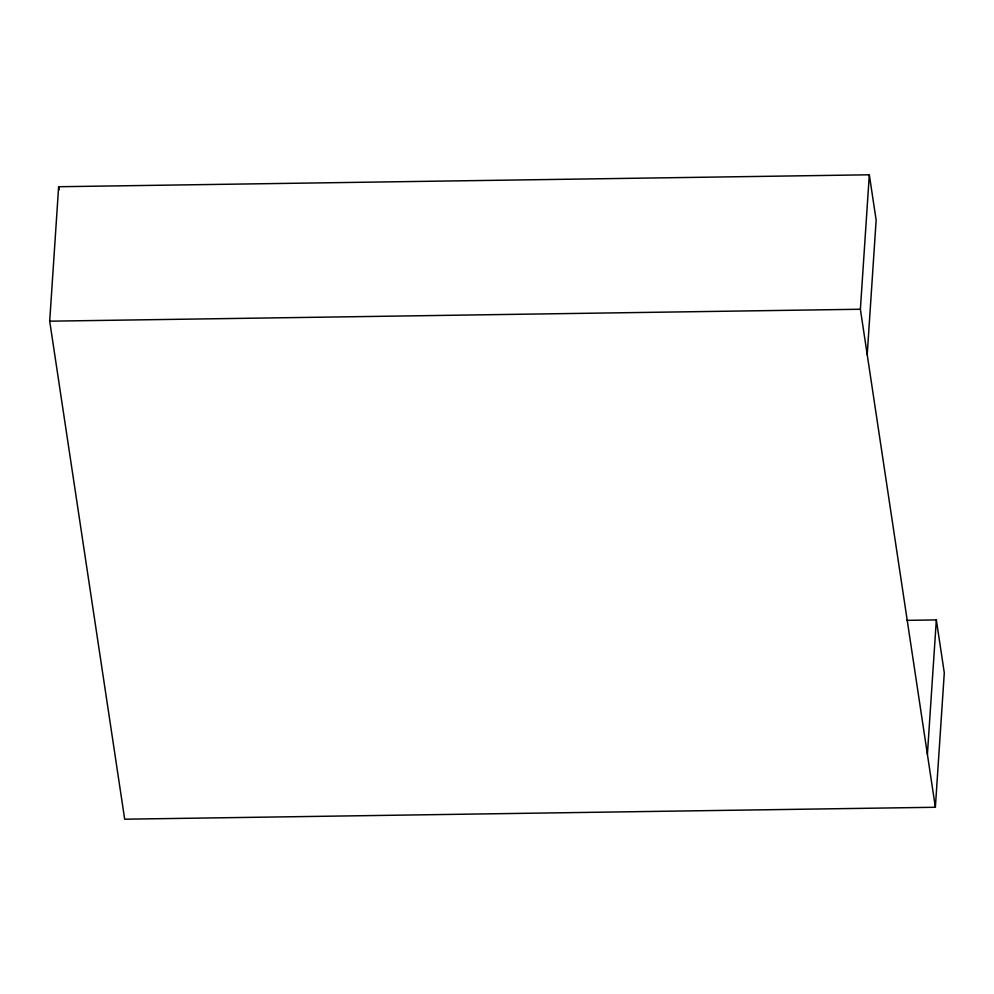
<?xml version="1.0" encoding="UTF-8"?>
<svg xmlns="http://www.w3.org/2000/svg" width="994" height="994" viewBox="0 0 994 994"><rect width="100%" height="100%" fill="white"/><g stroke="black" fill="none" stroke-linecap="round" stroke-linejoin="round"><path stroke-width="1.49" d="M906.851 620.355L936.336 619.921L944.3 672.814L935.366 807.265L124.685 819.205L49.7 321.186L58.634 186.735L869.315 174.795L876.149 220.146L867.215 354.609M935.366 807.265L860.382 309.246L869.315 174.795M927.402 754.371L936.336 619.921M49.7 321.186L860.382 309.246M58.634 186.735L59.093 189.804"/></g></svg>
